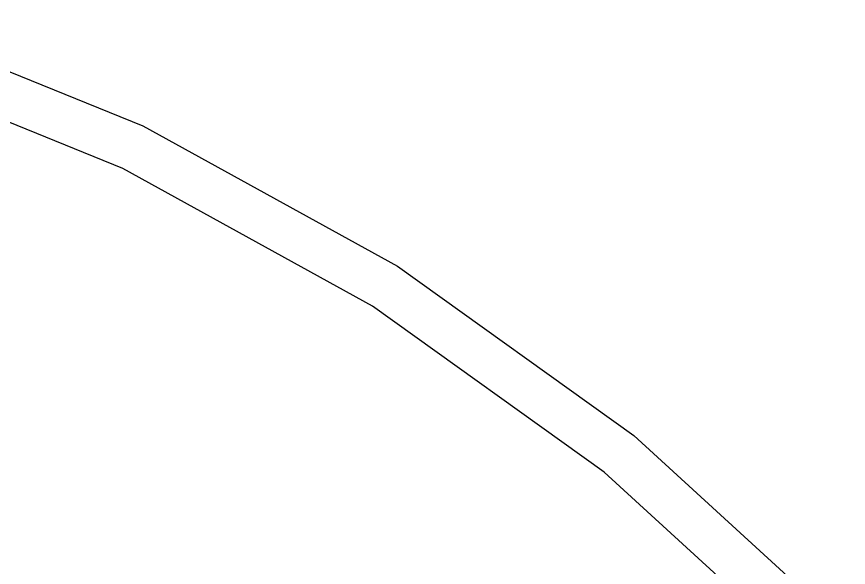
# Model space of a CAD drawing. Extents: x 0.77 to 5.15, y -1.76 to -0.61.
# Drawn here: x 4.8603 to 5.0154, y -0.926 to -0.8233 of the extents above; entities that cross this region are included whole.
import ezdxf

# ---------------------------------------------------------------- set-up
doc = ezdxf.new("R2010")
doc.units = 0
doc.header["$MEASUREMENT"] = 0
doc.layers.add('BLACK', color=7, linetype='CONTINUOUS')

msp = doc.modelspace()

# ---------------------------------------------------------------- linework, layer by layer
at = {"layer": 'BLACK', "linetype": 'CONTINUOUS'}
for p, q in [((4.83361, -0.823313), (4.88384, -0.843687)), ((4.88007, -0.85162), (4.83079, -0.831638)), ((4.88384, -0.843687), (4.93132, -0.869859)), ((4.92663, -0.87729), (4.88007, -0.85162)), ((4.93132, -0.869859), (4.97536, -0.901463)), ((4.96983, -0.908286), (4.92663, -0.87729)), ((4.97536, -0.901463), (5.01536, -0.938054)), ((5.00906, -0.944175), (4.96983, -0.908286))]:
    msp.add_line(p, q, dxfattribs=at)

doc.saveas('drawing.dxf')
